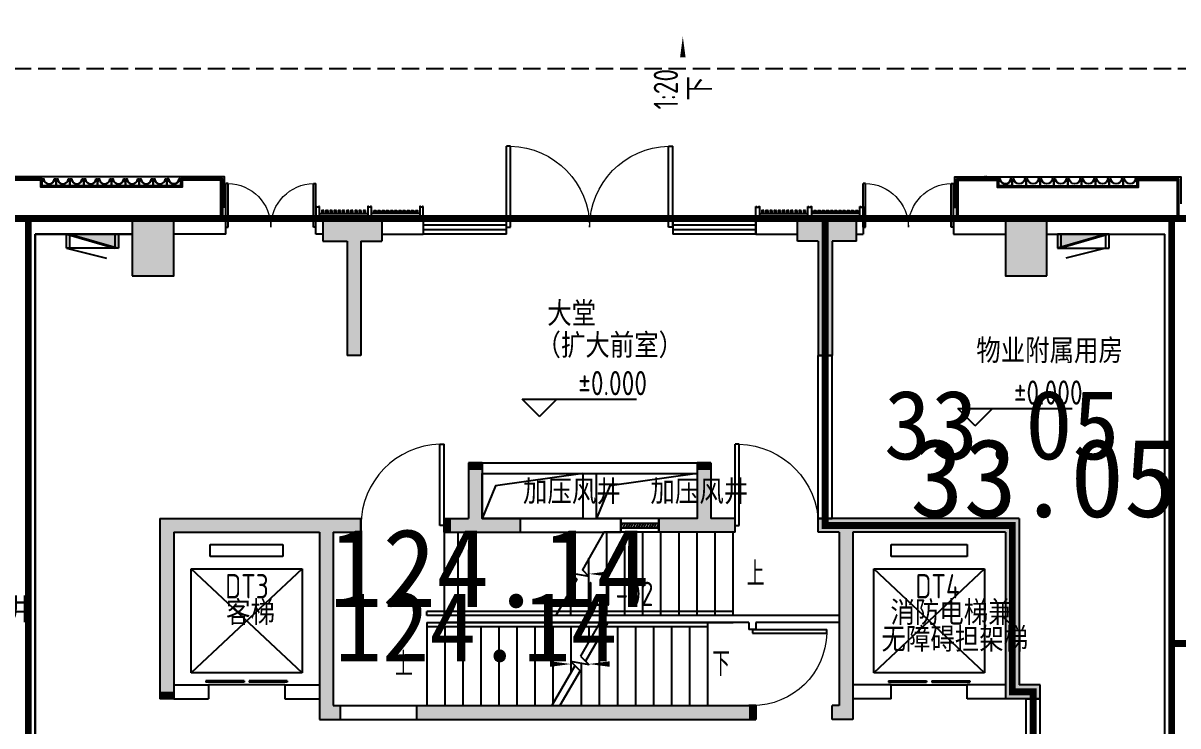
# Model space of a CAD drawing. Extents: x 512858 to 514372, y -232486 to -231710.
# Drawn here: x 513217.2 to 513233.87, y -231770.8 to -231760.67 of the extents above; entities that cross this region are included whole.
import ezdxf

# ---------------------------------------------------------------- set-up
doc = ezdxf.new("R2010")
doc.units = 0
doc.header["$LTSCALE"] = 1000
doc.linetypes.add('DASH', pattern=[0.35, 0.25, -0.1])
doc.layers.get('0').update_dxf_attribs({"color": 252})
for name, color, linetype in [('$面积结果', 7, 'Continuous'), ('0-灰色石材', 253, 'Continuous'), ('2#HXT-1F$0$A-ANNO-50-SYMB', 253, 'Continuous'), ('2#HXT-1F$0$A-DOOR', 253, 'Continuous'), ('2#HXT-1F$0$A-HOLE-E', 253, 'Continuous'), ('2#HXT-1F$0$A-PATT-COLU', 253, 'Continuous'), ('2#HXT-1F$0$A-STAIR', 253, 'Continuous'), ('2#HXT-1F$0$A-STR-CONC-B', 253, 'Continuous'), ('2#HXT-1F$0$A-STR-CONC-C', 253, 'Continuous'), ('2#HXT-1F$0$A-WALL-S', 253, 'Continuous'), ('2#HXT-1F$0$A-WINDOW', 253, 'Continuous'), ('2#HXT-1F$0$AA-DOOR_FIRE_TEXT', 253, 'Continuous'), ('6#-造型-1F（实施版）石材-STONE-S', 253, 'Continuous'), ('6#-造型-1F（实施版）金属型材-METAL-S', 253, 'Continuous'), ('6#-造型-1F（实施版）香槟金涂料', 253, 'Continuous'), ('A-ANNO-100-DIM-E', 253, 'Continuous'), ('A-ANNO-100-SYMB', 253, 'Continuous'), ('A-ANNO-100-TXT', 252, 'Continuous'), ('A-METAL-E', 253, 'Continuous'), ('A-PATT-COLU', 253, 'Continuous'), ('A-STR-CONC-B', 252, 'Continuous'), ('A-STR-CONC-C', 253, 'Continuous'), ('A-WALL-S', 252, 'Continuous'), ('PUB_HATCH', 252, 'Continuous'), ('看线', 253, 'Continuous')]:
    doc.layers.add(name, color=color, linetype=linetype)
for name, color, linetype, lineweight in [('P-FIRE-FH', 252, 'Continuous', 25), ('面积-免计容-物业附属用房-1', 18, 'Continuous', 0), ('面积-计容-住宅-1', 1, 'Continuous', 0), ('面积-计容-消防控制室-1', 5, 'Continuous', 0), ('面积-计容-社区医疗卫生中心-1', 18, 'Continuous', 0)]:
    doc.layers.add(name, color=color, linetype=linetype, lineweight=lineweight)
doc.styles.add('2#HXT-1F$0$STANDARD', font='GBENOR', dxfattribs={"bigfont": 'GBCBIG'})
doc.styles.add('dw', font='simhei.ttf')
doc.styles.add('TYDG_02', font='TSSDENG.shx', dxfattribs={"width": 0.8, "bigfont": 'hztxt.shx'})

# ---------------------------------------------------------------- blocks, each defined once
blk = doc.blocks.new('1新159_FZH')
blk.add_lwpolyline([(-0.5, -0.5), (0.5, -0.5), (0.5, 0.5), (-0.5, 0.5)], close=True)
at = {"layer": 'PUB_HATCH'}
blk.add_solid([(-0.5, -0.5), (0.5, -0.5), (-0.5, 0.5), (0.5, 0.5)], dxfattribs=at)
blk = doc.blocks.new('1新321F结构')
at = {"layer": 'A-PATT-COLU'}
for points in [[(-118857, -995271), (-118507, -995271), (-118407, -995171), (-118407, -994971), (-118857, -994971)], [(-118407, -995171), (-118307, -995271), (-118007, -995271), (-118007, -994971), (-118407, -994971)], [(-111607, -995171), (-111607, -994971), (-112007, -994971), (-112007, -995271), (-111707, -995271)], [(-111157, -994971), (-111607, -994971), (-111607, -995171), (-111507, -995271), (-111157, -995271)], [(-118407, -995171), (-118507, -995271), (-118507, -996921), (-118307, -996921), (-118307, -995271)], [(-111607, -995171), (-111707, -995271), (-111707, -996921), (-111507, -996921), (-111507, -995271)], [(-116757, -998471), (-116757, -999271), (-116657, -999338), (-116557, -999271), (-116557, -998471)], [(-113457, -998471), (-113457, -999271), (-113357, -999338), (-113257, -999271), (-113257, -998471)], [(-121207, -999271), (-121007, -999471), (-118907, -999471), (-118807, -999404), (-118807, -999271)], [(-121007, -999471), (-121207, -999271), (-121207, -1001871), (-121007, -1001871)], [(-118807, -999404), (-118707, -999471), (-118307, -999471), (-118307, -999271), (-118807, -999271)], [(-117107, -999471), (-116657, -999471), (-116657, -999338), (-116757, -999271), (-117107, -999271)], [(-116657, -999338), (-116657, -999471), (-116007, -999471), (-116007, -999271), (-116557, -999271)], [(-113357, -999338), (-113457, -999271), (-114007, -999271), (-114007, -999471), (-113357, -999471)], [(-112907, -999271), (-113257, -999271), (-113357, -999338), (-113357, -999471), (-112907, -999471)], [(-111307, -999404), (-111307, -999271), (-111707, -999271), (-111707, -999471), (-111407, -999471)], [(-109007, -999471), (-108807, -999271), (-111307, -999271), (-111307, -999404), (-111207, -999471)], [(-108807, -999271), (-109007, -999471), (-109007, -1001871), (-108807, -1001671)], [(-118807, -999404), (-118907, -999471), (-118907, -1002171), (-118707, -1001971), (-118707, -999471)], [(-111307, -999404), (-111407, -999471), (-111407, -1001971), (-111207, -1002171), (-111207, -999471)], [(-108507, -1001671), (-108807, -1001671), (-109007, -1001871), (-108507, -1001871)], [(-118707, -1001971), (-118907, -1002171), (-118607, -1002171), (-118607, -1001971)], [(-117507, -1002171), (-112607, -1002171), (-112607, -1001971), (-117507, -1001971)], [(-111207, -1002171), (-111407, -1001971), (-111507, -1001971), (-111507, -1002171)]]:
    blk.add_hatch(color=256, dxfattribs=at).paths.add_polyline_path(points)
at = {"layer": 'A-STR-CONC-B'}
for p, q in [((-118857, -994971), (-118407, -994971)), ((-118857, -994971), (-118857, -995271)), ((-118407, -994971), (-118007, -994971)), ((-118007, -994971), (-118007, -995271)), ((-111607, -994971), (-112007, -994971)), ((-112007, -995271), (-112007, -994971)), ((-111157, -994971), (-111607, -994971)), ((-111157, -995271), (-111157, -994971)), ((-118857, -995271), (-118507, -995271)), ((-118507, -995271), (-118507, -996921)), ((-118307, -995271), (-118307, -996921)), ((-118307, -995271), (-118007, -995271)), ((-111707, -995271), (-112007, -995271)), ((-111707, -995271), (-111707, -996921)), ((-111507, -995271), (-111507, -996921)), ((-111157, -995271), (-111507, -995271)), ((-118307, -996921), (-118507, -996921)), ((-111507, -996921), (-111707, -996921)), ((-116757, -998471), (-116757, -999271)), ((-116557, -998471), (-116757, -998471)), ((-116557, -998471), (-116557, -999271)), ((-113457, -998471), (-113457, -999271)), ((-113257, -998471), (-113457, -998471)), ((-113257, -998471), (-113257, -999271)), ((-121207, -999271), (-118807, -999271)), ((-121207, -999271), (-121207, -1001871)), ((-118807, -999271), (-118307, -999271)), ((-118307, -999271), (-118307, -999471)), ((-117107, -999271), (-116757, -999271)), ((-117107, -999271), (-117107, -999471)), ((-116557, -999271), (-116007, -999271)), ((-116007, -999271), (-116007, -999471)), ((-113457, -999271), (-114007, -999271)), ((-114007, -999471), (-114007, -999271)), ((-112907, -999271), (-113257, -999271)), ((-112907, -999471), (-112907, -999271)), ((-111307, -999271), (-111707, -999271)), ((-111707, -999471), (-111707, -999271)), ((-108807, -999271), (-111307, -999271)), ((-108807, -999271), (-108807, -1001671)), ((-121007, -999471), (-118907, -999471)), ((-121007, -999471), (-121007, -1001871)), ((-118907, -999471), (-118907, -1002171)), ((-118707, -999471), (-118707, -1001971)), ((-118707, -999471), (-118307, -999471)), ((-117107, -999471), (-116657, -999471)), ((-116657, -999471), (-116007, -999471)), ((-113357, -999471), (-114007, -999471)), ((-112907, -999471), (-113357, -999471)), ((-111407, -999471), (-111707, -999471)), ((-111407, -999471), (-111407, -1001971)), ((-109007, -999471), (-111207, -999471)), ((-111207, -999471), (-111207, -1002171)), ((-109007, -999471), (-109007, -1001871)), ((-108507, -1001671), (-108807, -1001671)), ((-108507, -1001871), (-108507, -1001671)), ((-121007, -1001871), (-121207, -1001871)), ((-108507, -1001871), (-109007, -1001871)), ((-118707, -1001971), (-118607, -1001971)), ((-118607, -1001971), (-118607, -1002171)), ((-117507, -1001971), (-112607, -1001971)), ((-117507, -1001971), (-117507, -1002171)), ((-112607, -1001971), (-112607, -1002171)), ((-111407, -1001971), (-111507, -1001971)), ((-111507, -1002171), (-111507, -1001971)), ((-118907, -1002171), (-118607, -1002171)), ((-117507, -1002171), (-112607, -1002171)), ((-111207, -1002171), (-111507, -1002171))]:
    blk.add_line(p, q, dxfattribs=at)
at = {"layer": 'A-STR-CONC-C'}
for p, xscale, yscale, zscale, rotation in [((-121307, -995371, 0), 599.9999999964493, 800.0000000814907, 800.0000000814907, 359.9999999965316), ((-108707, -995371, 0), 800.0000000218861, 600.0000002622546, 600.0000002622546, 90)]:
    blk.add_blockref('1新159_FZH', p, dxfattribs=dict(at, xscale=xscale, yscale=yscale, zscale=zscale, rotation=rotation))
blk = doc.blocks.new('1新77A$C3B0876DE')
at = {"layer": '看线', "linetype": 'DASH', "elevation": 0}
blk.add_lwpolyline([(-64970, 36642), (-65256, 52539), (-22844, 53299), (-22591, 39201), (-45007, 38800), (-44821, 28501), (-50521, 28399), (-50310, 16590), (1502, 16590), (1502, 2100), (-798, 2100), (-798, -700), (-2650, -700)], dxfattribs=at)
blk = doc.blocks.new('1新382#HXT-1F$0$$TWTSYS$00000508')
for p, q in [((-0.5, 0.5), (0.324, 1.224)), ((-0.5, 0.5), (-0.5, -0.5)), ((-0.5, -0.5), (0.5, 0.5)), ((0.5, 0.5), (-0.5, 0.5)), ((0.5, -0.5), (0.5, 0.5)), ((-0.5, -0.5), (0.5, -0.5))]:
    blk.add_line(p, q)
blk.add_solid([(0.5, -0.5), (0.5, 0.5), (-0.5, -0.5)])
blk = doc.blocks.new('1新342#HXT-1F$0$$DorLib2D$00000001')
for p, q in [((0.45, 0.975), (0.5, 0.975)), ((0.45, 0), (0.45, 0.975)), ((0.5, 0), (0.5, 0.975)), ((0.5, 0), (0.45, 0))]:
    blk.add_line(p, q)
at = {"lineweight": 13}
blk.add_arc((0.475, 0), 0.975, 91.4693, 180, dxfattribs=at)
blk = doc.blocks.new('1新402#HXT-1F$0$$WINLIB2D$00000039')
at = {"color": 0}
for points in [[(-0.5, 0.5), (-0.5, -0.5)], [(0.5, 0.5), (-0.5, 0.5)], [(0.5, -0.5), (0.5, 0.5)], [(-0.5, 0.167), (0.5, 0.167)], [(-0.452, -0.167), (-0.5, 0.084)], [(-0.384, -0.167), (-0.448, 0.167)], [(-0.316, -0.167), (-0.38, 0.167)], [(-0.248, -0.167), (-0.312, 0.167)], [(-0.18, -0.167), (-0.244, 0.167)], [(-0.112, -0.167), (-0.176, 0.167)], [(-0.044, -0.167), (-0.108, 0.167)], [(0.024, -0.167), (-0.04, 0.167)], [(0.092, -0.167), (0.028, 0.167)], [(0.16, -0.167), (0.096, 0.167)], [(0.228, -0.167), (0.164, 0.167)], [(0.296, -0.167), (0.232, 0.167)], [(0.364, -0.167), (0.3, 0.167)], [(0.432, -0.167), (0.368, 0.167)], [(0.5, -0.167), (0.436, 0.167)], [(-0.5, -0.167), (0.5, -0.167)], [(0.5, -0.5), (-0.5, -0.5)]]:
    blk.add_lwpolyline(points, dxfattribs=at)
blk = doc.blocks.new('1新362#HXT-1F$0$$DorLib2D$00000127')
at = {"color": 0}
for points in [[(-0.533, 0.795), (-0.533, 0.69)], [(-0.033, 0.795), (-0.533, 0.795)], [(-0.033, 0.795), (-0.033, 0.69)], [(0.533, 0.795), (0.033, 0.795)], [(0.033, 0.795), (0.033, 0.69)], [(0.533, 0.795), (0.533, 0.69)], [(-0.033, 0.69), (-0.533, 0.69)], [(0.533, 0.69), (0.033, 0.69)], [(0.5, 0.5), (-0.5, 0.5)]]:
    blk.add_lwpolyline(points, dxfattribs=at)
blk = doc.blocks.new('1新352#HXT-1F$0$$DorLib2D$00000002')
for p, q in [((-0.5, 0), (-0.5, 0.4875)), ((-0.475, 0.4875), (-0.5, 0.4875)), ((-0.475, 0), (-0.475, 0.4875)), ((0.475, 0), (0.475, 0.4875)), ((0.475, 0.4875), (0.5, 0.4875)), ((0.5, 0), (0.5, 0.4875)), ((-0.5, 0), (-0.475, 0)), ((0.5, 0), (0.475, 0))]:
    blk.add_line(p, q)
at = {"lineweight": 13}
for centre, start, end in [((-0.4875, 0), 0, 88.53072), ((0.4875, 0), 91.46928, 180)]:
    blk.add_arc(centre, 0.4875, start, end, dxfattribs=at)
blk = doc.blocks.new('1新392#HXT-1F$0$$WINLIB2D$00000001')
at = {"color": 0}
for points in [[(-0.5, 0.5), (-0.5, -0.5)], [(-0.5, 0.5), (0.5, 0.5)], [(0.5, -0.5), (0.5, 0.5)], [(0.5, 0.167), (-0.5, 0.167)], [(0.5, -0.167), (-0.5, -0.167)], [(-0.5, -0.5), (0.5, -0.5)]]:
    blk.add_lwpolyline(points, dxfattribs=at)
blk = doc.blocks.new('1新332#HXT-1F')
at = {"layer": '2#HXT-1F$0$A-PATT-COLU'}
for points in [[(-121607, -994971), (-121607, -995771), (-121007, -995771), (-121007, -994971)], [(-118857, -994971), (-118857, -995271), (-118507, -995271), (-118407, -995171), (-118407, -994971)], [(-118407, -995171), (-118307, -995271), (-118007, -995271), (-118007, -994971), (-118407, -994971)], [(-111607, -995171), (-111607, -994971), (-112007, -994971), (-112007, -995271), (-111707, -995271)], [(-111157, -995271), (-111157, -994971), (-111607, -994971), (-111607, -995171), (-111507, -995271)], [(-109007, -995771), (-108407, -995771), (-108407, -994971), (-109007, -994971)], [(-118407, -995171), (-118507, -995271), (-118507, -996921), (-118307, -996921), (-118307, -995271)], [(-111607, -995171), (-111707, -995271), (-111707, -996921), (-111507, -996921), (-111507, -995271)], [(-116557, -998471), (-116757, -998471), (-116757, -998571), (-116657, -998571), (-116557, -998571)], [(-113257, -998471), (-113457, -998471), (-113457, -998571), (-113357, -998571), (-113257, -998571)], [(-116657, -998571), (-116757, -998571), (-116757, -999271), (-116657, -999338), (-116557, -999271), (-116557, -998571)], [(-113357, -998571), (-113457, -998571), (-113457, -999271), (-113357, -999338), (-113257, -999271), (-113257, -998571)], [(-121107, -999371), (-121007, -999471), (-118907, -999471), (-118807, -999404), (-118807, -999271), (-121207, -999271)], [(-121107, -999371), (-121207, -999271), (-121207, -1001771), (-121107, -1001771), (-121007, -1001771), (-121007, -999471)], [(-118807, -999404), (-118707, -999471), (-118307, -999471), (-118307, -999271), (-118807, -999271)], [(-117107, -999271), (-117107, -999471), (-117007, -999471), (-117007, -999371), (-117007, -999271)], [(-117007, -999371), (-117007, -999471), (-116657, -999471), (-116657, -999338), (-116757, -999271), (-117007, -999271)], [(-116657, -999338), (-116657, -999471), (-116007, -999471), (-116007, -999271), (-116557, -999271)], [(-113357, -999338), (-113457, -999271), (-114007, -999271), (-114007, -999471), (-113357, -999471)], [(-112907, -999471), (-112907, -999271), (-113257, -999271), (-113357, -999338), (-113357, -999471)], [(-111307, -999404), (-111307, -999271), (-111707, -999271), (-111707, -999471), (-111407, -999471)], [(-108907, -999371), (-108807, -999271), (-111307, -999271), (-111307, -999404), (-111207, -999471), (-109007, -999471)], [(-108907, -999371), (-109007, -999471), (-109007, -1001871), (-108907, -1001771), (-108807, -1001671), (-108807, -999271)], [(-118807, -999404), (-118907, -999471), (-118907, -1001771), (-118807, -1001771), (-118707, -1001771), (-118707, -999471)], [(-111307, -999404), (-111407, -999471), (-111407, -1000671), (-111307, -1000671), (-111207, -1000671), (-111207, -999471)], [(-111307, -1000671), (-111407, -1000671), (-111407, -1001771), (-111307, -1001771), (-111207, -1001771), (-111207, -1000671)], [(-108507, -1001871), (-108507, -1001671), (-108807, -1001671), (-108907, -1001771), (-109007, -1001871)], [(-121107, -1001771), (-121207, -1001771), (-121207, -1001871), (-121007, -1001871), (-121007, -1001771)], [(-118807, -1001771), (-118907, -1001771), (-118907, -1002171), (-118807, -1002071), (-118707, -1001971), (-118707, -1001771)], [(-111307, -1001771), (-111407, -1001771), (-111407, -1001971), (-111307, -1002071), (-111207, -1002171), (-111207, -1001771)], [(-118807, -1002071), (-118907, -1002171), (-118607, -1002171), (-118607, -1001971), (-118707, -1001971)], [(-117507, -1001971), (-117507, -1002171), (-112707, -1002171), (-112707, -1002071), (-112707, -1001971)], [(-112707, -1002071), (-112707, -1002171), (-112607, -1002171), (-112607, -1001971), (-112707, -1001971)], [(-111307, -1002071), (-111407, -1001971), (-111507, -1001971), (-111507, -1002171), (-111207, -1002171)]]:
    blk.add_hatch(color=256, dxfattribs=at).paths.add_polyline_path(points, flags=17)
at = {"layer": '2#HXT-1F$0$A-ANNO-50-SYMB'}
for points in [[(-112807, -1000071, 0, 0, 0), (-115017, -1000071, 0, 80, 0), (-114717, -1000071, 0, 0, 0)], [(-117487, -1001371, 0, 0, 0), (-115277, -1001371, 0, 80, 0), (-115577, -1001371, 0, 0, 0)], [(-113307, -1001371, 0, 0, 0), (-115017, -1001371, 0, 80, 0), (-114717, -1001371, 0, 0, 0)]]:
    blk.add_lwpolyline(points, format="xyseb", dxfattribs=at)
at = {"layer": '2#HXT-1F$0$A-DOOR'}
for p, q in [((-118957, -994971), (-120257, -994971)), ((-116207, -994971), (-113807, -994971)), ((-111057, -994971), (-109757, -994971))]:
    blk.add_line(p, q, dxfattribs=at)
at = {"layer": '2#HXT-1F$0$A-HOLE-E'}
for points in [[(-116557, -998621), (-115107, -998621), (-115107, -999271), (-116557, -999271)], [(-114907, -998621), (-113457, -998621), (-113457, -999271), (-114907, -999271)]]:
    blk.add_lwpolyline(points, close=True, dxfattribs=at)
for points in [[(-115107, -998621), (-116367, -998800), (-116557, -999271)], [(-113457, -998621), (-114717, -998800), (-114907, -999271)]]:
    blk.add_lwpolyline(points, dxfattribs=at)
at = {"layer": '2#HXT-1F$0$A-STAIR'}
for p, q in [((-112937, -999471), (-114801, -999471)), ((-114757, -1000671), (-114757, -999471)), ((-114497, -1000671), (-114497, -999471)), ((-114237, -1000671), (-114237, -999471)), ((-113977, -1000671), (-113977, -999471)), ((-113717, -1000671), (-113717, -999471)), ((-113457, -1000671), (-113457, -999471)), ((-113197, -1000671), (-113197, -999471)), ((-112937, -1000671), (-112937, -999471)), ((-120482, -999821), (-120482, -999646)), ((-120482, -999646), (-119432, -999646)), ((-119432, -999646), (-119432, -999821)), ((-110657, -999821), (-110657, -999646)), ((-110657, -999646), (-109557, -999646)), ((-109557, -999646), (-109557, -999821)), ((-119432, -999821), (-120482, -999821)), ((-115017, -1000105), (-115017, -999846)), ((-109557, -999821), (-110657, -999821)), ((-120757, -1001496), (-120757, -999996)), ((-120757, -999996), (-119157, -999996)), ((-119157, -999996), (-120757, -1001496)), ((-119157, -1001496), (-120757, -999996)), ((-119157, -999996), (-119157, -1001496)), ((-115277, -1000064), (-115277, -1000060)), ((-110907, -1001496), (-110907, -999996)), ((-110907, -999996), (-109307, -999996)), ((-109307, -999996), (-110907, -1001496)), ((-109307, -1001496), (-110907, -999996)), ((-109307, -999996), (-109307, -1001496)), ((-115017, -1000671), (-115017, -1000106)), ((-115277, -1000671), (-115277, -1000296)), ((-117357, -1000671), (-117357, -1000611)), ((-112937, -1000671), (-115493, -1000671)), ((-112937, -1000671), (-112937, -1000611)), ((-117357, -1000771), (-114858, -1000771)), ((-117357, -1000771), (-117357, -1000831)), ((-117357, -1000771), (-117357, -1000831)), ((-117357, -1000831), (-117357, -1001971)), ((-117097, -1000831), (-117097, -1001971)), ((-116837, -1000831), (-116837, -1001971)), ((-116577, -1000831), (-116577, -1001971)), ((-116317, -1000831), (-116317, -1001971)), ((-116057, -1000831), (-116057, -1001971)), ((-115797, -1000831), (-115797, -1001971)), ((-115537, -1000831), (-115537, -1001946)), ((-115277, -1000831), (-115277, -1001336)), ((-114858, -1000771), (-115139, -1001257)), ((-114743, -1000771), (-115065, -1001330)), ((-115017, -1000831), (-115017, -1001046)), ((-114743, -1000771), (-112937, -1000771)), ((-114607, -1000831), (-114607, -1001971)), ((-114347, -1000831), (-114347, -1001971)), ((-114087, -1000831), (-114087, -1001971)), ((-113827, -1000831), (-113827, -1001971)), ((-113567, -1000831), (-113567, -1001971)), ((-113307, -1000771), (-113307, -1000831)), ((-113307, -1000831), (-113307, -1001971)), ((-114867, -1000986), (-114867, -1001971)), ((-115219, -1001395), (-115551, -1001971)), ((-115277, -1001336), (-115277, -1001496)), ((-115012, -1001383), (-115277, -1001336)), ((-115277, -1001336), (-115145, -1001468)), ((-115139, -1001257), (-115012, -1001383)), ((-115127, -1001362), (-115127, -1001971)), ((-119157, -1001496), (-120757, -1001496)), ((-115145, -1001468), (-115436, -1001971)), ((-109307, -1001496), (-110907, -1001496)), ((-117357, -1001971), (-115551, -1001971)), ((-115436, -1001971), (-113307, -1001971))]:
    blk.add_line(p, q, dxfattribs=at)
for points in [[(-114801, -999471), (-115112, -1000010), (-115017, -1000106), (-115281, -1000059), (-115192, -1000149), (-115493, -1000671)], [(-112937, -1000611), (-117357, -1000611)], [(-112937, -1000671), (-117357, -1000671)], [(-117357, -1000771), (-113307, -1000771)], [(-117357, -1000831), (-113307, -1000831)]]:
    blk.add_lwpolyline(points, dxfattribs=at)
at = {"layer": '2#HXT-1F$0$A-STR-CONC-B'}
for p, q in [((-118857, -994971), (-118407, -994971)), ((-118857, -994971), (-118857, -995271)), ((-118407, -994971), (-118007, -994971)), ((-118007, -994971), (-118007, -995271)), ((-111607, -994971), (-112007, -994971)), ((-112007, -995271), (-112007, -994971)), ((-111157, -994971), (-111607, -994971)), ((-111157, -995271), (-111157, -994971)), ((-118857, -995271), (-118507, -995271)), ((-118507, -995271), (-118507, -996921)), ((-118307, -995271), (-118307, -996921)), ((-118307, -995271), (-118007, -995271)), ((-111707, -995271), (-112007, -995271)), ((-111707, -995271), (-111707, -996921)), ((-111507, -995271), (-111507, -996921)), ((-111157, -995271), (-111507, -995271)), ((-118307, -996921), (-118507, -996921)), ((-111507, -996921), (-111707, -996921)), ((-116757, -998471), (-116757, -998571)), ((-116557, -998471), (-116757, -998471)), ((-116557, -998471), (-116557, -998571)), ((-113457, -998471), (-113457, -998571)), ((-113257, -998471), (-113457, -998471)), ((-113257, -998471), (-113257, -998571)), ((-116757, -998571), (-116757, -999271)), ((-116557, -998571), (-116557, -999271)), ((-113457, -998571), (-113457, -999271)), ((-113257, -998571), (-113257, -999271)), ((-121207, -999271), (-118807, -999271)), ((-121207, -999271), (-121207, -1001771)), ((-118807, -999271), (-118307, -999271)), ((-118307, -999271), (-118307, -999471)), ((-117107, -999271), (-117007, -999271)), ((-117107, -999271), (-117107, -999471)), ((-117007, -999271), (-116757, -999271)), ((-116557, -999271), (-116007, -999271)), ((-116007, -999271), (-116007, -999471)), ((-113457, -999271), (-114007, -999271)), ((-114007, -999471), (-114007, -999271)), ((-112907, -999271), (-113257, -999271)), ((-112907, -999471), (-112907, -999271)), ((-111307, -999271), (-111707, -999271)), ((-111707, -999471), (-111707, -999271)), ((-108807, -999271), (-111307, -999271)), ((-108807, -999271), (-108807, -1001671)), ((-121007, -999471), (-118907, -999471)), ((-121007, -999471), (-121007, -1001771)), ((-118907, -999471), (-118907, -1001771)), ((-118707, -999471), (-118707, -1001771)), ((-118707, -999471), (-118307, -999471)), ((-117107, -999471), (-117007, -999471)), ((-117007, -999471), (-116657, -999471)), ((-116657, -999471), (-116007, -999471)), ((-113357, -999471), (-114007, -999471)), ((-112907, -999471), (-113357, -999471)), ((-111407, -999471), (-111707, -999471)), ((-111407, -999471), (-111407, -1000671)), ((-109007, -999471), (-111207, -999471)), ((-111207, -999471), (-111207, -1000671)), ((-109007, -999471), (-109007, -1001871)), ((-111407, -1000671), (-111407, -1001771)), ((-111207, -1000671), (-111207, -1001771)), ((-108507, -1001671), (-108807, -1001671)), ((-108507, -1001871), (-108507, -1001671)), ((-121207, -1001771), (-121207, -1001871)), ((-121007, -1001871), (-121207, -1001871)), ((-121007, -1001771), (-121007, -1001871)), ((-118907, -1001771), (-118907, -1002171)), ((-118707, -1001771), (-118707, -1001971)), ((-111407, -1001771), (-111407, -1001971)), ((-111207, -1001771), (-111207, -1002171)), ((-108507, -1001871), (-109007, -1001871)), ((-118707, -1001971), (-118607, -1001971)), ((-118607, -1001971), (-118607, -1002171)), ((-117507, -1001971), (-112707, -1001971)), ((-117507, -1001971), (-117507, -1002171)), ((-112707, -1001971), (-112607, -1001971)), ((-112607, -1001971), (-112607, -1002171)), ((-111407, -1001971), (-111507, -1001971)), ((-111507, -1002171), (-111507, -1001971)), ((-118907, -1002171), (-118607, -1002171)), ((-117507, -1002171), (-112707, -1002171)), ((-112707, -1002171), (-112607, -1002171)), ((-111207, -1002171), (-111507, -1002171))]:
    blk.add_line(p, q, dxfattribs=at)
at = {"layer": '2#HXT-1F$0$A-STR-CONC-C'}
for points in [[(-121607, -995771), (-121007, -995771), (-121007, -994971), (-121607, -994971)], [(-108407, -995771), (-108407, -994971), (-109007, -994971), (-109007, -995771)]]:
    blk.add_lwpolyline(points, close=True, dxfattribs=at)
at = {"layer": '2#HXT-1F$0$A-WALL-S'}
for p, q in [((-121607, -994971), (-123207, -994971)), ((-120257, -994971), (-121007, -994971)), ((-118857, -994971), (-118957, -994971)), ((-118007, -994971), (-117407, -994971)), ((-112607, -994971), (-112007, -994971)), ((-111157, -994971), (-111057, -994971)), ((-109757, -994971), (-109007, -994971)), ((-108407, -994971), (-106507, -994971)), ((-123007, -995171), (-123007, -1004371)), ((-121607, -995171), (-123007, -995171)), ((-120257, -995171), (-121007, -995171)), ((-118857, -995171), (-118957, -995171)), ((-118007, -995171), (-117407, -995171)), ((-112607, -995171), (-112007, -995171)), ((-111157, -995171), (-111057, -995171)), ((-109757, -995171), (-109007, -995171)), ((-108407, -995171), (-106707, -995171)), ((-106707, -1004371), (-106707, -995171)), ((-116557, -998471), (-113457, -998471)), ((-116557, -998621), (-113457, -998621)), ((-117107, -999271), (-117107, -999271)), ((-116007, -999271), (-114557, -999271)), ((-117107, -999471), (-117107, -999471)), ((-117107, -999471), (-117107, -1000771)), ((-116907, -999471), (-116907, -1000671)), ((-116007, -999471), (-114557, -999471)), ((-112707, -1000671), (-116907, -1000671)), ((-111407, -1000671), (-112707, -1000671)), ((-112707, -1000771), (-117107, -1000771)), ((-112707, -1000771), (-112707, -1000871)), ((-111407, -1000771), (-112607, -1000771)), ((-112607, -1000771), (-112607, -1000871)), ((-121007, -1001671), (-120507, -1001671)), ((-119407, -1001671), (-118907, -1001671)), ((-110657, -1001671), (-111207, -1001671)), ((-109007, -1001671), (-109557, -1001671)), ((-121007, -1001871), (-120507, -1001871)), ((-119407, -1001871), (-118907, -1001871)), ((-110657, -1001871), (-111207, -1001871)), ((-109007, -1001871), (-109557, -1001871)), ((-118607, -1001971), (-117507, -1001971)), ((-118607, -1002171), (-117507, -1002171))]:
    blk.add_line(p, q, dxfattribs=at)
for points in [[(-120257, -995171), (-120257, -994971)], [(-118957, -995171), (-118957, -994971)], [(-117407, -994971), (-117407, -995171)], [(-112607, -994971), (-112607, -995171)], [(-111057, -994971), (-111057, -995171)], [(-109757, -994971), (-109757, -995171)], [(-118307, -999471), (-118307, -999271)], [(-117107, -999471), (-117107, -999271)], [(-114557, -999271), (-114557, -999471)], [(-114007, -999271), (-114007, -999471)], [(-112907, -999471), (-112907, -999271)], [(-111707, -999471), (-111707, -999271)], [(-112607, -1000871), (-112707, -1000871)], [(-120507, -1001671), (-120507, -1001871)], [(-119407, -1001671), (-119407, -1001871)], [(-110657, -1001871), (-110657, -1001671)], [(-109557, -1001871), (-109557, -1001671)], [(-112607, -1001971), (-112707, -1001971)]]:
    blk.add_lwpolyline(points, dxfattribs=at)
at = {"layer": '2#HXT-1F$0$A-DOOR', "zscale": 200}
for name, p, xscale, yscale in [('1新352#HXT-1F$0$$DorLib2D$00000002', (-115007, -995071), -2400, 2400), ('1新352#HXT-1F$0$$DorLib2D$00000002', (-110407, -995071), -1300, 1300), ('1新362#HXT-1F$0$$DorLib2D$00000127', (-119957, -1001771), 1100, 200)]:
    blk.add_blockref(name, p, dxfattribs=dict(at, xscale=xscale, yscale=yscale))
at = {"layer": '2#HXT-1F$0$A-DOOR'}
for name, p, xscale, yscale, zscale, rotation in [('1新352#HXT-1F$0$$DorLib2D$00000002', (-119607, -995071), 1300, -1300, 200, 180), ('1新342#HXT-1F$0$$DorLib2D$00000001', (-117707, -999371), -1200, -1200, 200, 180), ('1新342#HXT-1F$0$$DorLib2D$00000001', (-112307, -999371), 1200, -1200, 200, 180), ('1新342#HXT-1F$0$$DorLib2D$00000001', (-112657, -1001421), -1100, 1100, 100, 270.0000000000007), ('1新362#HXT-1F$0$$DorLib2D$00000127', (-110107, -1001771), 1100, -200, 200, 180)]:
    blk.add_blockref(name, p, dxfattribs=dict(at, xscale=xscale, yscale=yscale, zscale=zscale, rotation=rotation))
at = {"layer": '2#HXT-1F$0$A-WINDOW', "yscale": -200, "zscale": 200}
for name, p, xscale in [('1新392#HXT-1F$0$$WINLIB2D$00000001', (-116807, -995071), -1200), ('1新392#HXT-1F$0$$WINLIB2D$00000001', (-113207, -995071), -1200), ('1新402#HXT-1F$0$$WINLIB2D$00000039', (-114282, -999371), 550)]:
    blk.add_blockref(name, p, dxfattribs=dict(at, xscale=xscale))
at = {"layer": '2#HXT-1F$0$AA-DOOR_FIRE_TEXT', "yscale": 200.0000000000001, "zscale": 700.0000000000001, "rotation": 180}
for p, xscale in [((-122207, -995271), -700.0000000000001), ((-107907, -995271), 700.0000000000001)]:
    blk.add_blockref('1新382#HXT-1F$0$$TWTSYS$00000508', p, dxfattribs=dict(at, xscale=xscale))
at = {"layer": '2#HXT-1F$0$A-ANNO-50-SYMB', "color": 7, "style": '2#HXT-1F$0$STANDARD'}
for s, p in [('上', (-112737, -1000246)), ('上', (-117814, -1001546)), ('下', (-113237, -1001546))]:
    blk.add_text(s, height=353, dxfattribs=at).set_placement(p)
blk = doc.blocks.new('1新09$TwtSys$00000434')
for p, q in [((-0.5, 0.5), (-0.5, -0.5)), ((-0.5, -0.5), (0.5, 0.5)), ((0.5, 0.5), (-0.5, 0.5)), ((0.5, -0.5), (0.5, 0.5)), ((-0.5, -0.5), (0.5, -0.5))]:
    blk.add_line(p, q)
blk.add_solid([(0.5, -0.5), (0.5, 0.5), (-0.5, -0.5)])
blk = doc.blocks.new('1新89A$C71297C34')
at = {"layer": 'P-FIRE-FH', "yscale": 200, "zscale": 700, "rotation": 180}
for p, xscale in [((-22550, 14100, 0), -700), ((-8250, 14100, 0), 700)]:
    blk.add_blockref('1新09$TwtSys$00000434', p, dxfattribs=dict(at, xscale=xscale))
blk = doc.blocks.new('1新716#-造型-1F（实施版）$0$gdhdrgdgd')
at = {"layer": '6#-造型-1F（实施版）石材-STONE-S'}
blk.add_lwpolyline([(588135, -1017002), (588120, -1017002), (588120, -1016962), (588110, -1016962), (588110, -1016902), (588310, -1016902), (588310, -1016962), (588300, -1016962), (588300, -1017002), (588285, -1017002, 1), (588135, -1017002)], format="xyb", dxfattribs=at)
at = {"layer": '6#-造型-1F（实施版）金属型材-METAL-S'}
blk.add_lwpolyline([(588300, -1016962), (588320, -1016962), (588320, -1016982), (588300, -1016982)], close=True, dxfattribs=at)
blk = doc.blocks.new('1新706#-造型-1F（实施版）$0$$0$')
at = {"layer": '6#-造型-1F（实施版）石材-STONE-S'}
blk.add_lwpolyline([(588135, -1017002), (588120, -1017002), (588120, -1016962), (588110, -1016962), (588110, -1016902), (588310, -1016902), (588310, -1016962), (588300, -1016962), (588300, -1017002), (588285, -1017002, 1), (588135, -1017002)], format="xyb", dxfattribs=at)
at = {"layer": '6#-造型-1F（实施版）金属型材-METAL-S'}
blk.add_lwpolyline([(588300, -1016962), (588310, -1016962), (588310, -1016982), (588300, -1016982)], close=True, dxfattribs=at)
blk = doc.blocks.new('1新171gtrhhsfsfsf')
at = {"layer": '6#-造型-1F（实施版）金属型材-METAL-S'}
blk.add_lwpolyline([(2626556, -468526), (2626566, -468526), (2626566, -468536), (2626596, -468536), (2626596, -468526), (2626606, -468526), (2626606, -468726), (2626556, -468726)], close=True, dxfattribs=at)
blk = doc.blocks.new('1新88A$C6F092640')
at = {"layer": '6#-造型-1F（实施版）石材-STONE-S', "elevation": 0}
for points in [[(-20700, 14400), (-20700, 15000), (-21300, 15000), (-21300, 14900), (-23300, 14900), (-23300, 15000), (-23900, 15000), (-23900, 14400)], [(-10100, 14400), (-10100, 15000), (-9500, 15000), (-9500, 14900), (-7500, 14900), (-7500, 15000), (-6900, 15000), (-6900, 14400)], [(-20720, 14400), (-20720, 14980), (-21280, 14980), (-21280, 14880), (-23320, 14880), (-23320, 14980), (-23880, 14980), (-23880, 14400)], [(-10080, 14400), (-10080, 14980), (-9520, 14980), (-9520, 14880), (-7480, 14880), (-7480, 14980), (-6920, 14980), (-6920, 14400)]]:
    blk.add_lwpolyline(points, dxfattribs=at)
at = {"layer": '6#-造型-1F（实施版）金属型材-METAL-S', "elevation": 0}
for points in [[(-20670, 14590), (-20670, 15030), (-23930, 15030), (-23930, 14640)], [(-10130, 14590), (-10130, 15030), (-6870, 15030), (-6870, 14640)], [(-19300, 14500), (-18600, 14500)], [(-17850, 14500), (-18550, 14500)], [(-12950, 14500), (-12250, 14500)], [(-11500, 14500), (-12200, 14500)]]:
    blk.add_lwpolyline(points, dxfattribs=at)
for points in [[(-21100, 15030), (-21100, 15000), (-21130, 15000), (-21130, 15030), (-21120, 15030), (-21120, 15020), (-21110, 15020), (-21110, 15030)], [(-9700, 15030), (-9700, 15000), (-9670, 15000), (-9670, 15030), (-9680, 15030), (-9680, 15020), (-9690, 15020), (-9690, 15030)], [(-19235, 14540), (-19245, 14540), (-19245, 14530), (-19255, 14530), (-19255, 14540), (-19265, 14540), (-19265, 14500), (-19235, 14500)], [(-19175, 14540), (-19185, 14540), (-19185, 14530), (-19195, 14530), (-19195, 14540), (-19205, 14540), (-19205, 14500), (-19175, 14500)], [(-19115, 14540), (-19125, 14540), (-19125, 14530), (-19135, 14530), (-19135, 14540), (-19145, 14540), (-19145, 14500), (-19115, 14500)], [(-19055, 14540), (-19065, 14540), (-19065, 14530), (-19075, 14530), (-19075, 14540), (-19085, 14540), (-19085, 14500), (-19055, 14500)], [(-18995, 14540), (-19005, 14540), (-19005, 14530), (-19015, 14530), (-19015, 14540), (-19025, 14540), (-19025, 14500), (-18995, 14500)], [(-18935, 14540), (-18945, 14540), (-18945, 14530), (-18955, 14530), (-18955, 14540), (-18965, 14540), (-18965, 14500), (-18935, 14500)], [(-18875, 14540), (-18885, 14540), (-18885, 14530), (-18895, 14530), (-18895, 14540), (-18905, 14540), (-18905, 14500), (-18875, 14500)], [(-18815, 14540), (-18825, 14540), (-18825, 14530), (-18835, 14530), (-18835, 14540), (-18845, 14540), (-18845, 14500), (-18815, 14500)], [(-18755, 14540), (-18765, 14540), (-18765, 14530), (-18775, 14530), (-18775, 14540), (-18785, 14540), (-18785, 14500), (-18755, 14500)], [(-18695, 14540), (-18705, 14540), (-18705, 14530), (-18715, 14530), (-18715, 14540), (-18725, 14540), (-18725, 14500), (-18695, 14500)], [(-18635, 14540), (-18645, 14540), (-18645, 14530), (-18655, 14530), (-18655, 14540), (-18665, 14540), (-18665, 14500), (-18635, 14500)], [(-18515, 14540), (-18505, 14540), (-18505, 14530), (-18495, 14530), (-18495, 14540), (-18485, 14540), (-18485, 14500), (-18515, 14500)], [(-18455, 14540), (-18445, 14540), (-18445, 14530), (-18435, 14530), (-18435, 14540), (-18425, 14540), (-18425, 14500), (-18455, 14500)], [(-18395, 14540), (-18385, 14540), (-18385, 14530), (-18375, 14530), (-18375, 14540), (-18365, 14540), (-18365, 14500), (-18395, 14500)], [(-18335, 14540), (-18325, 14540), (-18325, 14530), (-18315, 14530), (-18315, 14540), (-18305, 14540), (-18305, 14500), (-18335, 14500)], [(-18275, 14540), (-18265, 14540), (-18265, 14530), (-18255, 14530), (-18255, 14540), (-18245, 14540), (-18245, 14500), (-18275, 14500)], [(-18215, 14540), (-18205, 14540), (-18205, 14530), (-18195, 14530), (-18195, 14540), (-18185, 14540), (-18185, 14500), (-18215, 14500)], [(-18155, 14540), (-18145, 14540), (-18145, 14530), (-18135, 14530), (-18135, 14540), (-18125, 14540), (-18125, 14500), (-18155, 14500)], [(-18095, 14540), (-18085, 14540), (-18085, 14530), (-18075, 14530), (-18075, 14540), (-18065, 14540), (-18065, 14500), (-18095, 14500)], [(-18035, 14540), (-18025, 14540), (-18025, 14530), (-18015, 14530), (-18015, 14540), (-18005, 14540), (-18005, 14500), (-18035, 14500)], [(-17975, 14540), (-17965, 14540), (-17965, 14530), (-17955, 14530), (-17955, 14540), (-17945, 14540), (-17945, 14500), (-17975, 14500)], [(-17915, 14540), (-17905, 14540), (-17905, 14530), (-17895, 14530), (-17895, 14540), (-17885, 14540), (-17885, 14500), (-17915, 14500)], [(-12885, 14540), (-12895, 14540), (-12895, 14530), (-12905, 14530), (-12905, 14540), (-12915, 14540), (-12915, 14500), (-12885, 14500)], [(-12825, 14540), (-12835, 14540), (-12835, 14530), (-12845, 14530), (-12845, 14540), (-12855, 14540), (-12855, 14500), (-12825, 14500)], [(-12765, 14540), (-12775, 14540), (-12775, 14530), (-12785, 14530), (-12785, 14540), (-12795, 14540), (-12795, 14500), (-12765, 14500)], [(-12705, 14540), (-12715, 14540), (-12715, 14530), (-12725, 14530), (-12725, 14540), (-12735, 14540), (-12735, 14500), (-12705, 14500)], [(-12645, 14540), (-12655, 14540), (-12655, 14530), (-12665, 14530), (-12665, 14540), (-12675, 14540), (-12675, 14500), (-12645, 14500)], [(-12585, 14540), (-12595, 14540), (-12595, 14530), (-12605, 14530), (-12605, 14540), (-12615, 14540), (-12615, 14500), (-12585, 14500)], [(-12525, 14540), (-12535, 14540), (-12535, 14530), (-12545, 14530), (-12545, 14540), (-12555, 14540), (-12555, 14500), (-12525, 14500)], [(-12465, 14540), (-12475, 14540), (-12475, 14530), (-12485, 14530), (-12485, 14540), (-12495, 14540), (-12495, 14500), (-12465, 14500)], [(-12405, 14540), (-12415, 14540), (-12415, 14530), (-12425, 14530), (-12425, 14540), (-12435, 14540), (-12435, 14500), (-12405, 14500)], [(-12345, 14540), (-12355, 14540), (-12355, 14530), (-12365, 14530), (-12365, 14540), (-12375, 14540), (-12375, 14500), (-12345, 14500)], [(-12285, 14540), (-12295, 14540), (-12295, 14530), (-12305, 14530), (-12305, 14540), (-12315, 14540), (-12315, 14500), (-12285, 14500)], [(-12165, 14540), (-12155, 14540), (-12155, 14530), (-12145, 14530), (-12145, 14540), (-12135, 14540), (-12135, 14500), (-12165, 14500)], [(-12105, 14540), (-12095, 14540), (-12095, 14530), (-12085, 14530), (-12085, 14540), (-12075, 14540), (-12075, 14500), (-12105, 14500)], [(-12045, 14540), (-12035, 14540), (-12035, 14530), (-12025, 14530), (-12025, 14540), (-12015, 14540), (-12015, 14500), (-12045, 14500)], [(-11985, 14540), (-11975, 14540), (-11975, 14530), (-11965, 14530), (-11965, 14540), (-11955, 14540), (-11955, 14500), (-11985, 14500)], [(-11925, 14540), (-11915, 14540), (-11915, 14530), (-11905, 14530), (-11905, 14540), (-11895, 14540), (-11895, 14500), (-11925, 14500)], [(-11865, 14540), (-11855, 14540), (-11855, 14530), (-11845, 14530), (-11845, 14540), (-11835, 14540), (-11835, 14500), (-11865, 14500)], [(-11805, 14540), (-11795, 14540), (-11795, 14530), (-11785, 14530), (-11785, 14540), (-11775, 14540), (-11775, 14500), (-11805, 14500)], [(-11745, 14540), (-11735, 14540), (-11735, 14530), (-11725, 14530), (-11725, 14540), (-11715, 14540), (-11715, 14500), (-11745, 14500)], [(-11685, 14540), (-11675, 14540), (-11675, 14530), (-11665, 14530), (-11665, 14540), (-11655, 14540), (-11655, 14500), (-11685, 14500)], [(-11625, 14540), (-11615, 14540), (-11615, 14530), (-11605, 14530), (-11605, 14540), (-11595, 14540), (-11595, 14500), (-11625, 14500)], [(-11565, 14540), (-11555, 14540), (-11555, 14530), (-11545, 14530), (-11545, 14540), (-11535, 14540), (-11535, 14500), (-11565, 14500)]]:
    blk.add_lwpolyline(points, close=True, dxfattribs=at)
at = {"layer": '0-灰色石材', "xscale": -1}
for p in [(2605906, 483126, 0), (2607256, 483126, 0), (2608006, 483126, 0), (2608756, 483126, 0)]:
    blk.add_blockref('1新171gtrhhsfsfsf', p, dxfattribs=at)
at = {"layer": '0-灰色石材'}
for p in [(-2639556, 483126, 0), (-2638806, 483126, 0), (-2638056, 483126, 0), (-2636706, 483126, 0)]:
    blk.add_blockref('1新171gtrhhsfsfsf', p, dxfattribs=at)
at = {"layer": '6#-造型-1F（实施版）石材-STONE-S', "rotation": 180}
for name, p in [('1新706#-造型-1F（实施版）$0$$0$', (565010, -1002002, 0)), ('1新716#-造型-1F（实施版）$0$gdhdrgdgd', (565210, -1002002, 0)), ('1新716#-造型-1F（实施版）$0$gdhdrgdgd', (565410, -1002002, 0)), ('1新716#-造型-1F（实施版）$0$gdhdrgdgd', (565610, -1002002, 0)), ('1新716#-造型-1F（实施版）$0$gdhdrgdgd', (565810, -1002002, 0)), ('1新716#-造型-1F（实施版）$0$gdhdrgdgd', (566010, -1002002, 0)), ('1新716#-造型-1F（实施版）$0$gdhdrgdgd', (566210, -1002002, 0)), ('1新716#-造型-1F（实施版）$0$gdhdrgdgd', (566410, -1002002, 0)), ('1新716#-造型-1F（实施版）$0$gdhdrgdgd', (566610, -1002002, 0)), ('1新706#-造型-1F（实施版）$0$$0$', (578810, -1002002, 0))]:
    blk.add_blockref(name, p, dxfattribs=at)
at = {"layer": '6#-造型-1F（实施版）石材-STONE-S', "xscale": -1, "rotation": 180}
for name, p in [('1新706#-造型-1F（实施版）$0$$0$', (-609610, -1002002, 0)), ('1新716#-造型-1F（实施版）$0$gdhdrgdgd', (-597410, -1002002, 0)), ('1新716#-造型-1F（实施版）$0$gdhdrgdgd', (-597210, -1002002, 0)), ('1新716#-造型-1F（实施版）$0$gdhdrgdgd', (-597010, -1002002, 0)), ('1新716#-造型-1F（实施版）$0$gdhdrgdgd', (-596810, -1002002, 0)), ('1新716#-造型-1F（实施版）$0$gdhdrgdgd', (-596610, -1002002, 0)), ('1新716#-造型-1F（实施版）$0$gdhdrgdgd', (-596410, -1002002, 0)), ('1新716#-造型-1F（实施版）$0$gdhdrgdgd', (-596210, -1002002, 0)), ('1新716#-造型-1F（实施版）$0$gdhdrgdgd', (-596010, -1002002, 0)), ('1新706#-造型-1F（实施版）$0$$0$', (-595810, -1002002, 0))]:
    blk.add_blockref(name, p, dxfattribs=at)
at = {"layer": '6#-造型-1F（实施版）香槟金涂料', "rotation": 180}
blk.add_blockref('1新716#-造型-1F（实施版）$0$gdhdrgdgd', (566810, -1002002, 0), dxfattribs=at)
at = {"layer": '6#-造型-1F（实施版）香槟金涂料', "xscale": -1, "rotation": 180}
blk.add_blockref('1新716#-造型-1F（实施版）$0$gdhdrgdgd', (-597610, -1002002, 0), dxfattribs=at)

msp = doc.modelspace()

# ---------------------------------------------------------------- linework, layer by layer
at = {"layer": 'A-ANNO-100-DIM-E', "color": 252}
for p, q in [((513224.657, -231766.34), (513224.407, -231766.09)), ((513224.407, -231766.09), (513226.057, -231766.09)), ((513224.657, -231766.34), (513224.907, -231766.09)), ((513230.943, -231766.476), (513230.693, -231766.226)), ((513230.693, -231766.226), (513232.343, -231766.226)), ((513230.943, -231766.476), (513231.193, -231766.226))]:
    msp.add_line(p, q, dxfattribs=at)
at = {"layer": 'A-ANNO-100-SYMB', "color": 252}
msp.add_lwpolyline([(513226.724, -231762.45, 0, 0, 0), (513226.724, -231760.861, 0, 0.08, 0), (513226.724, -231761.161, 0, 0, 0)], format="xyseb", dxfattribs=at)
at = {"layer": 'A-WALL-S', "color": 252}
for p, q in [((513215.329, -231763.511), (513217.279, -231763.511)), ((513217.279, -231763.511), (513218.779, -231763.511)), ((513218.779, -231763.511), (513218.779, -231763.711)), ((513217.379, -231763.711), (513218.779, -231763.711)), ((513217.379, -231768.711), (513217.379, -231763.711)), ((513228.679, -231767.811), (513228.679, -231765.461)), ((513228.679, -231765.461), (513228.879, -231765.461)), ((513228.879, -231767.811), (513228.879, -231765.461)), ((513228.679, -231767.811), (513228.879, -231767.811)), ((513217.379, -231769.611), (513217.379, -231768.711)), ((513217.379, -231772.911), (513217.379, -231769.611)), ((513231.679, -231772.411), (513231.679, -231770.411)), ((513231.679, -231770.411), (513231.879, -231770.411)), ((513231.879, -231772.411), (513231.879, -231770.411))]:
    msp.add_line(p, q, dxfattribs=at)
at = {"layer": '面积-免计容-物业附属用房-1', "ltscale": 0.005, "const_width": 0.1}
msp.add_lwpolyline([(513233.779, -231763.486), (513228.779, -231763.486), (513228.779, -231767.913), (513231.479, -231767.913), (513231.479, -231770.313), (513231.779, -231770.313), (513231.779, -231773.013), (513233.779, -231773.013)], close=True, dxfattribs=at)
at = {"layer": '面积-计容-住宅-1', "const_width": 0.1}
msp.add_lwpolyline([(513231.479, -231767.913), (513228.779, -231767.913), (513228.779, -231763.486), (513217.279, -231763.486), (513217.279, -231773.013), (513231.779, -231773.013), (513231.779, -231770.313), (513231.479, -231770.313)], close=True, dxfattribs=at)
at = {"layer": '面积-计容-消防控制室-1', "linetype": 'DASH', "ltscale": 0.003, "const_width": 0.1}
msp.add_lwpolyline([(513239.404, -231774.438), (513239.279, -231774.313), (513239.279, -231771.913), (513239.279, -231769.613), (513233.779, -231769.613), (513233.779, -231773.013), (513232.179, -231773.013), (513232.179, -231778.038), (513239.404, -231778.038)], close=True, dxfattribs=at)
at = {"layer": '面积-计容-社区医疗卫生中心-1', "linetype": 'DASH', "ltscale": 0.003, "const_width": 0.1}
for points in [[(513232.179, -231773.013), (513231.779, -231773.013), (513217.279, -231773.013), (513217.279, -231763.486), (513209.979, -231763.486), (513209.979, -231766.513), (513209.979, -231769.613), (513212.829, -231769.613), (513212.829, -231772.512), (513211.479, -231772.512), (513211.479, -231776.413), (513211.479, -231778.038), (513215.479, -231778.038), (513215.479, -231777.013), (513218.579, -231777.013), (513218.579, -231778.038), (513225.379, -231778.038), (513225.379, -231776.913), (513227.179, -231776.913), (513227.179, -231775.613), (513228.579, -231775.613), (513228.579, -231778.038), (513232.179, -231778.038)], [(513240.904, -231763.486), (513233.779, -231763.486), (513233.779, -231769.613), (513239.279, -231769.613), (513239.279, -231771.913), (513240.904, -231771.913)]]:
    msp.add_lwpolyline(points, close=True, dxfattribs=at)

# ---------------------------------------------------------------- block references
at = {"color": 252, "xscale": 0.001, "yscale": 0.001, "zscale": 0.001}
for name, p in [('1新77A$C3B0876DE', (513240.779, -231777.911)), ('1新89A$C71297C34', (513240.779, -231777.911)), ('1新332#HXT-1F', (513340.386, -230768.54)), ('1新321F结构', (513340.386, -230768.54))]:
    msp.add_blockref(name, p, dxfattribs=at)
at = {"layer": 'A-METAL-E', "color": 252, "xscale": 0.001, "yscale": 0.001, "zscale": 0.001}
msp.add_blockref('1新88A$C6F092640', (513240.779, -231777.911), dxfattribs=at)

# ---------------------------------------------------------------- texts
at = {"layer": '$面积结果', "color": 18, "style": 'dw'}
msp.add_text('33.05', height=1.1331, dxfattribs=at).set_placement((513230.006, -231767.79))
at = {"layer": '$面积结果', "color": 1, "style": 'dw'}
msp.add_text('124.14', height=1.1331, dxfattribs=at).set_placement((513221.62, -231769.09))
at = {"layer": 'A-ANNO-100-DIM-E', "color": 252, "style": 'TYDG_02', "width": 0.8}
for p in [(513225.215, -231766.034), (513231.501, -231766.17)]:
    msp.add_text('%%P0.000', height=0.35, dxfattribs=at).set_placement(p)
at = {"layer": 'A-ANNO-100-SYMB', "color": 252, "style": 'TYDG_02', "width": 0.8}
msp.add_text('1:20', height=0.35, rotation=90.0014, dxfattribs=at).set_placement((513226.654, -231761.912))
at = {"layer": 'A-ANNO-100-SYMB', "color": 252, "style": 'TYDG_02'}
msp.add_text('下', height=0.353, rotation=90.0014, dxfattribs=at).set_placement((513227.144, -231761.784))
at = {"layer": 'A-ANNO-100-TXT', "color": 252, "style": 'TYDG_02'}
for s, p in [('大堂', (513224.768, -231765.035)), ('（扩大前室）', (513224.612, -231765.494)), ('物业附属用房', (513230.959, -231765.571)), ('加压风井', (513224.417, -231767.604)), ('加压风井', (513226.257, -231767.604)), ('电井', (513216.633, -231769.309)), ('客梯', (513220.132, -231769.349)), ('消防电梯兼', (513229.72, -231769.349)), ('无障碍担架梯', (513229.591, -231769.734))]:
    msp.add_text(s, height=0.3526, dxfattribs=at).set_placement(p)
at = {"layer": 'A-ANNO-100-TXT', "color": 252, "style": 'TYDG_02', "width": 0.8}
for s, p in [('DT3', (513220.12, -231768.964)), ('LT-02', (513225.351, -231769.074)), ('DT4', (513230.081, -231768.964))]:
    msp.add_text(s, height=0.35, dxfattribs=at).set_placement(p)
at = {"layer": '面积-免计容-物业附属用房-1', "ltscale": 0.005, "style": 'dw'}
msp.add_text('33.05', height=1, dxfattribs=at).set_placement((513229.626, -231766.959))
at = {"layer": '面积-计容-住宅-1', "style": 'dw'}
msp.add_text('124.14', height=1, dxfattribs=at).set_placement((513221.701, -231769.872))

doc.saveas('drawing.dxf')
